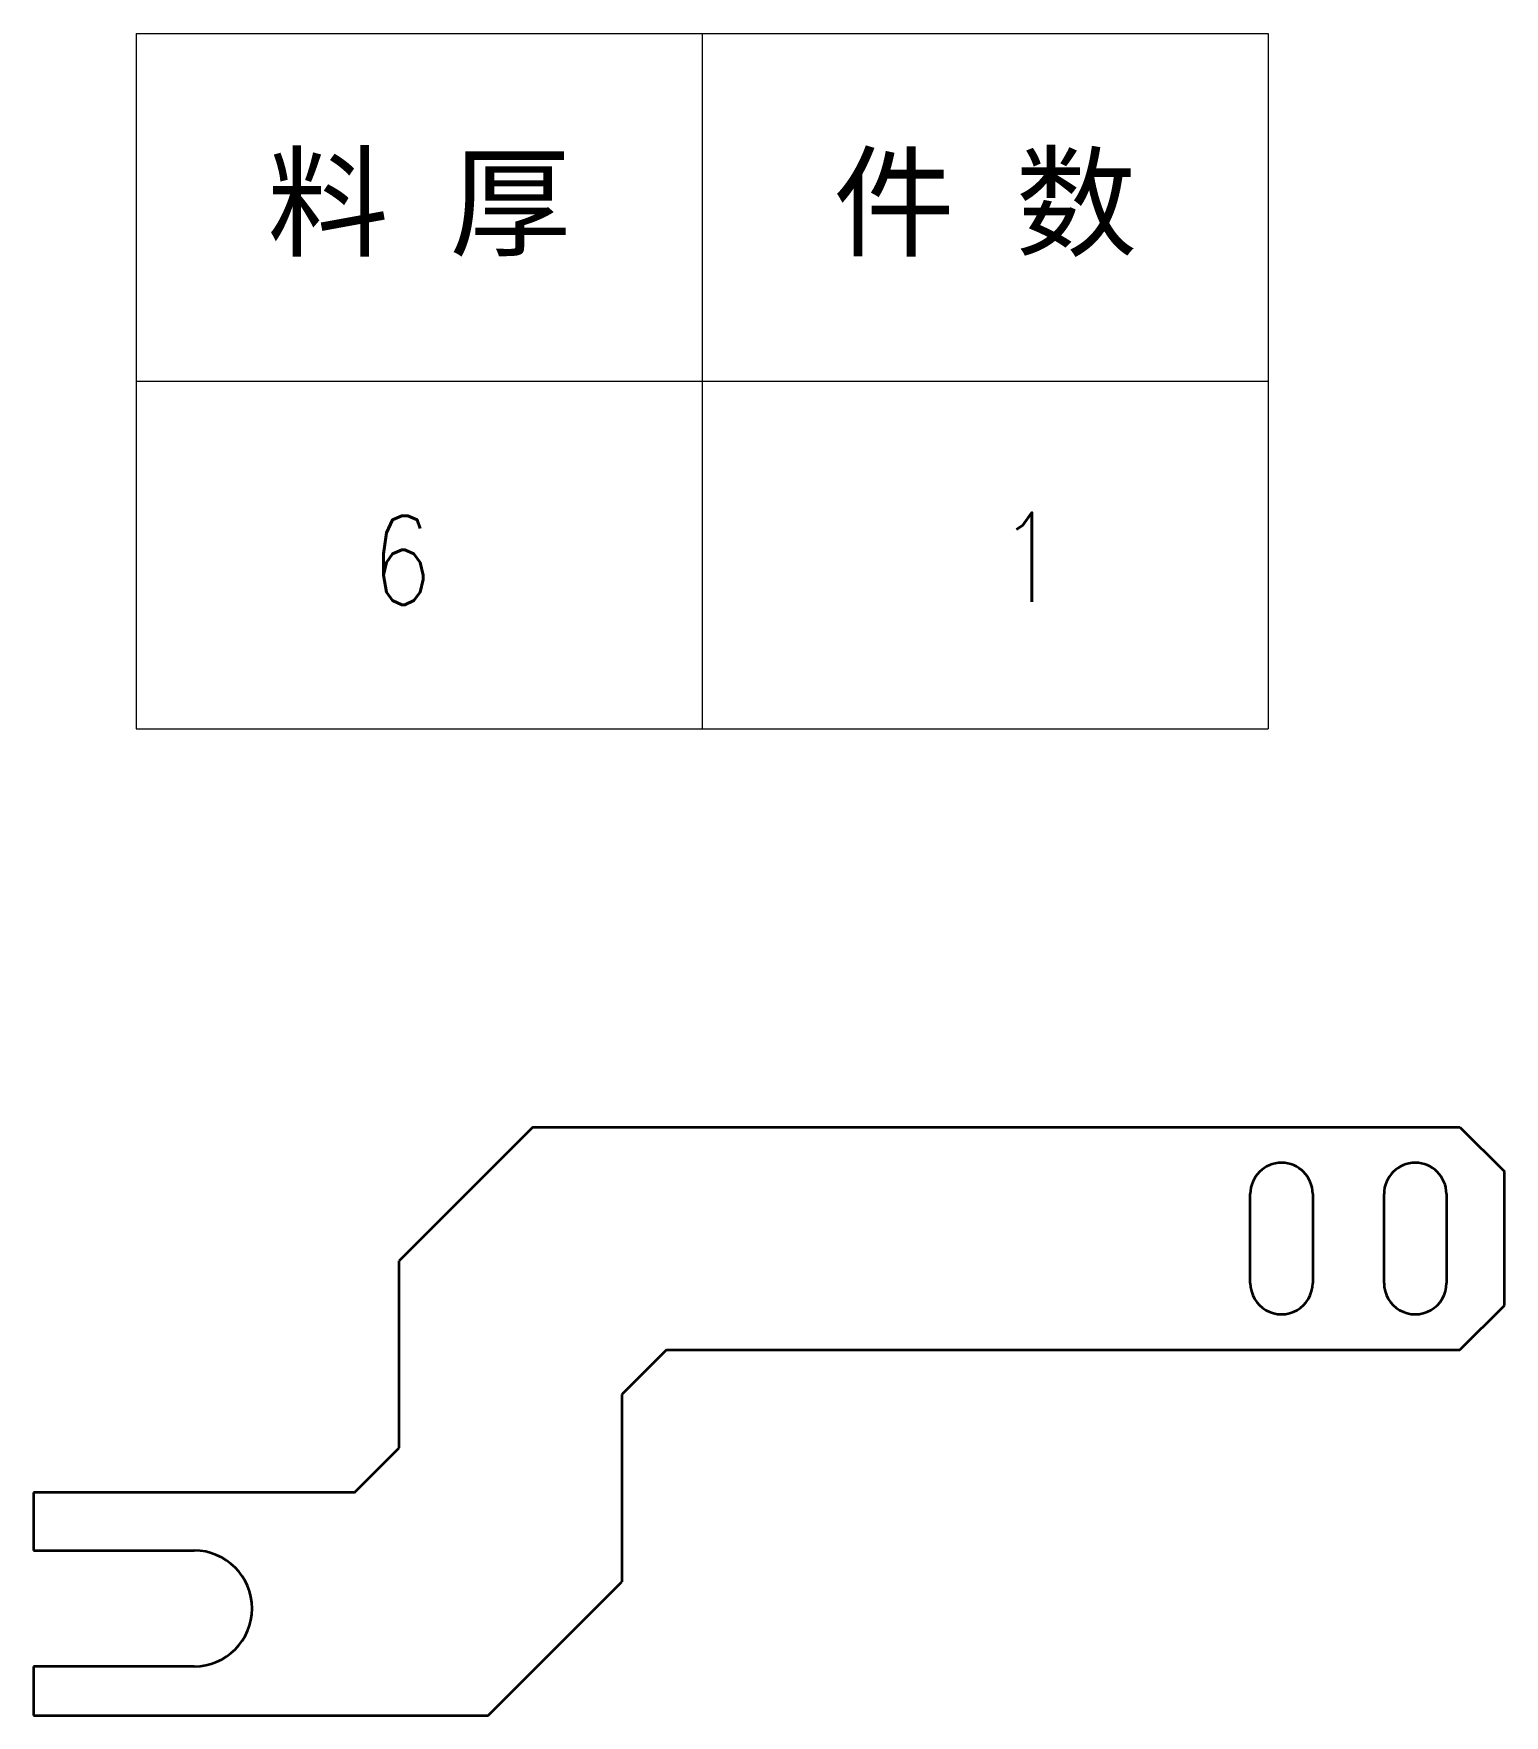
# Model space of a CAD drawing. Header units: millimetres. Extents: x -49572 to 104182, y -50696 to 51993.
# Drawn here: x -45292.4 to -45127.4, y 45217.2 to 45405.9 of the extents above; entities that cross this region are included whole.
import ezdxf
from ezdxf.enums import TextEntityAlignment as Align

# ---------------------------------------------------------------- set-up
doc = ezdxf.new("R2010")
doc.units = ezdxf.units.MM
doc.header["$LTSCALE"] = 0.5
doc.layers.add('标注线', color=3, linetype='Continuous', lineweight=18)
doc.styles.add('DIM', font='romans.shx', dxfattribs={"width": 0.8, "bigfont": 'bigfont.shx'})
doc.styles.get("Standard").update_dxf_attribs({"font": 'simplex.shx'})

# ---------------------------------------------------------------- blocks, each defined once
blk = doc.blocks.new('*T363')
at = {"color": 0, "linetype": 'ByBlock', "lineweight": -2, "transparency": 16777216}
for p, q in [((0, 0), (127, 0)), ((0, 0), (0, -78)), ((63.5, 0), (63.5, -78)), ((127, 0), (127, -78)), ((0, -39), (127, -39)), ((0, -78), (127, -78))]:
    blk.add_line(p, q, dxfattribs=at)
at = {"color": 0, "transparency": 16777216, "char_height": 10, "width": 60.5, "attachment_point": 5}
for s, insert in [('{\\fSimSun|b0|i0|c134|p2;料 厚}', (31.75, -19.5)), ('{\\fSimSun|b0|i0|c134|p2;件 数}', (95.25, -19.5))]:
    blk.add_mtext(s, dxfattribs=dict(at, insert=insert))
blk = doc.blocks.new('拆图参数')
blk.add_blockref('*T363', (-63.5, 78))
at = {"style": 'DIM', "width": 0.8}
blk.add_attdef('6', text='', height=10, dxfattribs=at).set_placement((-37.13, 18.91), align=Align.MIDDLE_LEFT)
blk.add_attdef('1', text='', height=10, dxfattribs=at).set_placement((36.65, 19.27), align=Align.MIDDLE_CENTER)

msp = doc.modelspace()

# ---------------------------------------------------------------- linework, layer by layer
at = {"color": 7, "lineweight": 35}
for p, q in [((-45236.413, 45283.197), (-45251.413, 45268.197)), ((-45236.413, 45283.197), (-45132.413, 45283.197)), ((-45251.413, 45247.197), (-45251.413, 45268.197)), ((-45221.413, 45258.197), (-45132.413, 45258.197)), ((-45226.413, 45253.197), (-45226.413, 45232.197)), ((-45256.413, 45242.197), (-45292.413, 45242.197)), ((-45241.413, 45217.197), (-45226.413, 45232.197)), ((-45292.413, 45217.197), (-45241.413, 45217.197))]:
    msp.add_line(p, q, dxfattribs=at)
at = {"color": 7, "lineweight": 35, "ltscale": 0.176777}
for p, q in [((-45132.413, 45283.197), (-45127.413, 45278.197)), ((-45132.413, 45258.197), (-45127.413, 45263.197)), ((-45221.413, 45258.197), (-45226.413, 45253.197)), ((-45256.413, 45242.197), (-45251.413, 45247.197))]:
    msp.add_line(p, q, dxfattribs=at)
at = {"color": 7, "lineweight": 35, "ltscale": 0.375}
msp.add_line((-45127.413, 45263.197), (-45127.413, 45278.197), dxfattribs=at)
at = {"color": 7, "lineweight": 35, "ltscale": 0.25}
for p, q in [((-45155.913, 45265.697), (-45155.913, 45275.697)), ((-45148.913, 45275.697), (-45148.913, 45265.697)), ((-45140.913, 45265.697), (-45140.913, 45275.697)), ((-45133.913, 45275.697), (-45133.913, 45265.697))]:
    msp.add_line(p, q, dxfattribs=at)
at = {"color": 7, "lineweight": 35, "ltscale": 0.1625}
msp.add_line((-45292.413, 45242.197), (-45292.413, 45235.697), dxfattribs=at)
at = {"color": 7, "lineweight": 35, "ltscale": 0.45}
for p, q in [((-45292.413, 45235.697), (-45274.413, 45235.697)), ((-45274.413, 45222.697), (-45292.413, 45222.697))]:
    msp.add_line(p, q, dxfattribs=at)
at = {"color": 7, "lineweight": 35, "ltscale": 0.1375}
msp.add_line((-45292.413, 45222.697), (-45292.413, 45217.197), dxfattribs=at)
at = {"color": 7, "lineweight": 35}
for centre, radius, start, end in [((-45152.413, 45275.697), 3.5, 0.00001, 180), ((-45137.413, 45275.697), 3.5, 0.00001, 180), ((-45152.413, 45265.697), 3.5, 180, 0.00001), ((-45137.413, 45265.697), 3.5, 180, 0.00001), ((-45274.413, 45229.197), 6.5, 270, 90)]:
    msp.add_arc(centre, radius, start, end, dxfattribs=at)

# ---------------------------------------------------------------- block references
at = {"layer": '标注线'}
msp.add_blockref('拆图参数', (-45217.415, 45327.874), dxfattribs=at).add_auto_attribs({'1': '1', '6': '6'})

doc.saveas('drawing.dxf')
